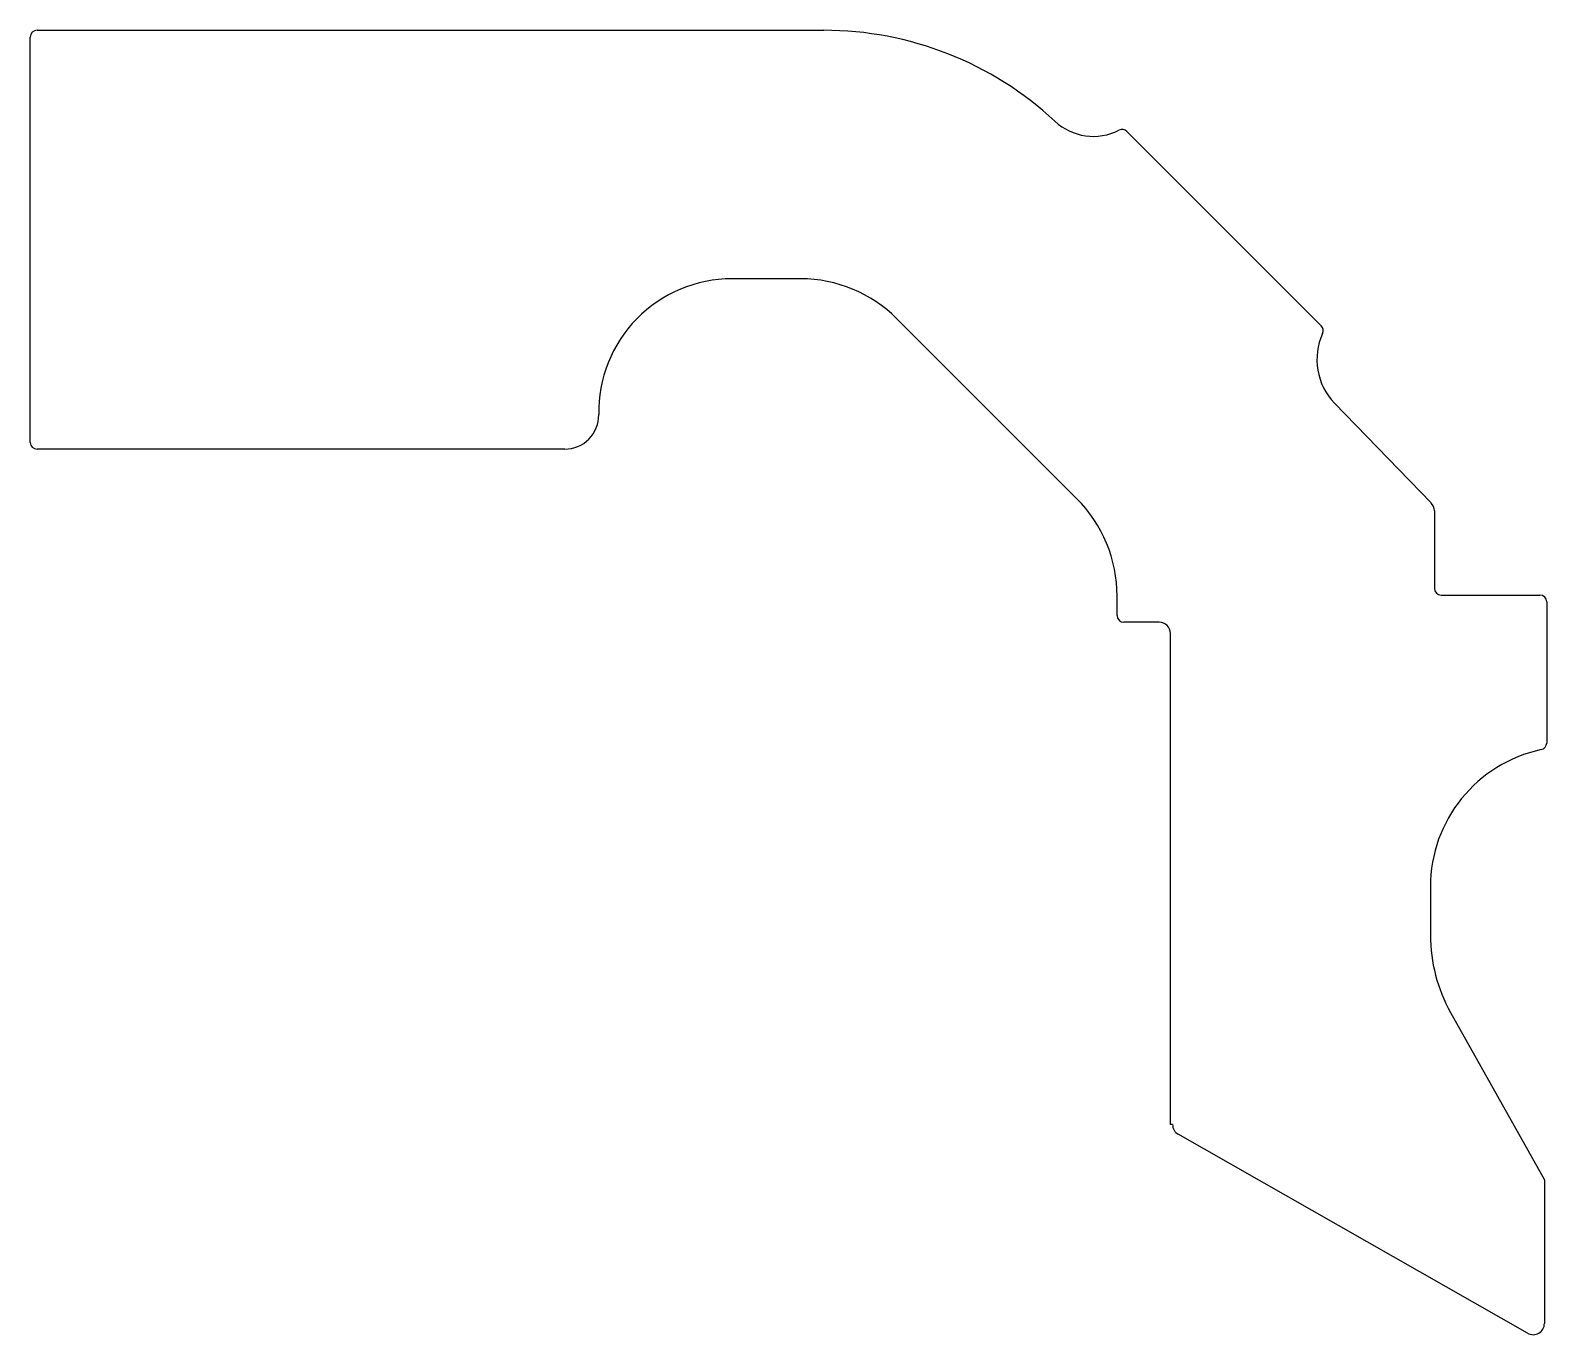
# Model space of a CAD drawing. Extents: x 2252.6 to 2319.7, y 1556.6 to 1614.3.
import ezdxf

# ---------------------------------------------------------------- set-up
doc = ezdxf.new("R2010")
doc.units = 0
doc.layers.get('0').update_dxf_attribs({"linetype": 'CONTINUOUS'})

msp = doc.modelspace()

# ---------------------------------------------------------------- linework, layer by layer
for p, q in [((2252.567, 1596.095), (2252.567, 1614.035)), ((2252.867, 1614.335), (2287.68, 1614.335)), ((2301.09, 1609.857), (2309.693, 1601.254)), ((2286.659, 1603.335), (2283.616, 1603.335)), ((2298.868, 1593.611), (2290.901, 1601.577)), ((2310.277, 1597.835), (2314.556, 1593.412)), ((2276.218, 1595.795), (2252.867, 1595.795)), ((2314.697, 1593.064), (2314.697, 1589.635)), ((2300.658, 1588.435), (2300.658, 1589.289)), ((2314.997, 1589.335), (2319.367, 1589.335)), ((2319.667, 1589.035), (2319.667, 1582.788)), ((2302.523, 1588.135), (2300.958, 1588.135)), ((2303.023, 1565.904), (2303.023, 1587.635)), ((2314.523, 1576.431), (2314.523, 1574.282)), ((2315.417, 1570.858), (2319.567, 1563.458)), ((2303.113, 1565.904), (2303.023, 1565.904)), ((2318.82, 1556.664), (2303.365, 1565.469)), ((2319.567, 1563.458), (2319.567, 1557.098))]:
    msp.add_line(p, q)
for centre, radius, start, end in [((2252.867, 1614.035), 0.3, 90, 180), ((2287.68, 1599.335), 15, 47.0348, 90), ((2299.608, 1612.141), 2.5, 227.0348, 296.97453), ((2300.878, 1609.645), 0.3, 45, 116.97453), ((2283.616, 1597.435), 5.9, 90, 181.08511), ((2286.659, 1597.335), 6, 45, 90), ((2309.481, 1601.042), 0.3, 335.24591, 45), ((2312.266, 1599.758), 2.766, 155.24591, 224.05208), ((2276.218, 1597.295), 1.5, 270, 1.08511), ((2252.867, 1596.095), 0.3, 180, 270), ((2294.545, 1589.289), 6.113, 360, 45), ((2314.197, 1593.064), 0.5, 0, 44.05208), ((2314.997, 1589.635), 0.3, 180, 270), ((2319.367, 1589.035), 0.3, 0, 90), ((2300.958, 1588.435), 0.3, 180, 270), ((2302.523, 1587.635), 0.5, 0, 90), ((2320.723, 1576.431), 6.2, 102.03687, 180), ((2319.367, 1582.788), 0.3, 282.03687, 0), ((2321.523, 1574.282), 7, 180, 209.28377), ((2303.613, 1565.904), 0.5, 180, 240.32808), ((2319.067, 1557.098), 0.5, 240.32808, 0)]:
    msp.add_arc(centre, radius, start, end)

doc.saveas('drawing.dxf')
